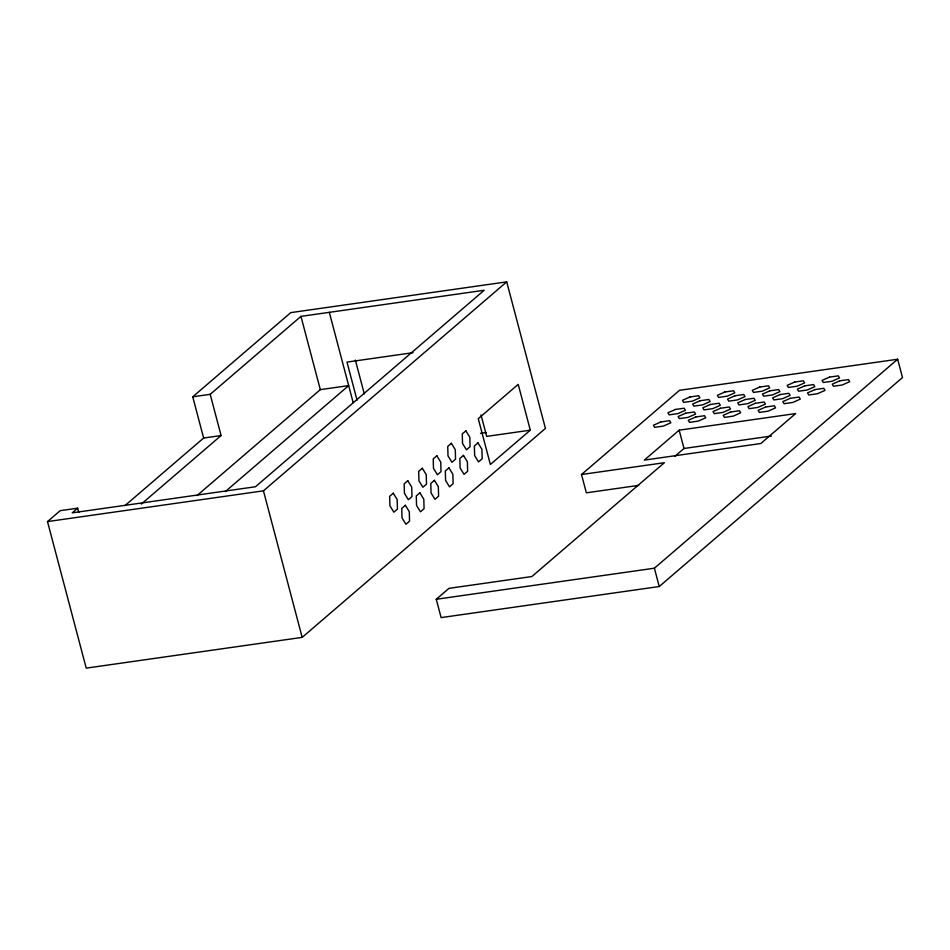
<?xml version="1.0" encoding="UTF-8"?>
<svg xmlns="http://www.w3.org/2000/svg" width="950" height="950" viewBox="0 0 950 950"><rect width="100%" height="100%" fill="white"/><g stroke="black" fill="none" stroke-linecap="round" stroke-linejoin="round"><path stroke-width="1.43" d="M125.02 505.566L203.632 438.033L192.743 396.815L290.771 312.621L506.718 281.865L545.431 428.414L302.171 637.379L86.224 668.135L47.5 521.586L60.218 510.661L77.674 508.179L78.791 512.442M77.674 508.179L72.224 512.857L255.455 486.756L484.179 290.272L300.96 316.374L210.199 394.333L192.743 396.815M141.348 504.046L221.089 435.551L210.199 394.333M196.982 495.591L320.316 389.642L348.674 385.605L225.376 491.53M47.5 521.586L263.447 490.829L506.718 281.865M530.314 430.172L490.366 464.479L478.266 418.677L518.213 384.37L530.314 430.172L486.685 436.383L481.009 414.912M581.507 474.513L679.535 390.308L897.655 359.242L902.5 377.566L659.229 586.53L441.109 617.595L436.264 599.272L448.982 588.347L531.869 576.543L664.394 462.709L581.507 474.513L586.352 492.824L638.697 485.379M679.167 430.172L644.314 460.109L760.796 443.519L795.649 413.582L679.167 430.172L684 448.483L675.011 456.214M436.264 599.272L654.396 568.207L897.655 359.242M413.024 352.688L346.988 362.093L357.034 400.14M203.632 438.033L221.089 435.551M480.498 433.366L486.317 432.535M684 448.483L771.364 436.05M654.396 568.207L659.229 586.53M355.359 360.074L364.301 393.894M329.317 312.336L353.186 402.705M300.96 316.374L320.316 389.642M263.447 490.829L302.171 637.379M393.264 493.204L389.642 496.327L389.916 505.816L393.834 512.192L397.456 509.069L397.183 499.581L393.264 493.204M407.787 480.724L404.166 483.847L404.439 493.335L408.358 499.712L411.979 496.589L411.706 487.101L407.787 480.724M422.311 468.255L418.689 471.366L418.962 480.866L422.881 487.231L426.503 484.12L426.229 474.62L422.311 468.255M436.834 455.774L433.212 458.897L433.485 468.386L437.404 474.762L441.026 471.639L440.753 462.151L436.834 455.774M451.357 443.306L447.735 446.417L448.008 455.917L451.927 462.282L455.549 459.171L455.276 449.671L451.357 443.306M465.88 430.825L462.258 433.948L462.531 443.436L466.45 449.813L470.072 446.69L469.799 437.202L465.88 430.825M405.365 505.281L401.743 508.404L402.016 517.893L405.935 524.269L409.557 521.146L409.284 511.658L405.365 505.281M419.888 492.812L416.266 495.924L416.539 505.424L420.458 511.789L424.08 508.678L423.807 499.178L419.888 492.812M434.411 480.332L430.789 483.455L431.062 492.943L434.981 499.32L438.603 496.197L438.33 486.709L434.411 480.332M448.934 467.863L445.312 470.974L445.586 480.474L449.504 486.839L453.126 483.728L452.853 474.228L448.934 467.863M463.469 455.383L459.836 458.506L460.109 467.994L464.027 474.371L467.649 471.247L467.376 461.759L463.469 455.383M477.992 442.902L474.359 446.025L474.632 455.513L478.551 461.89L482.184 458.767L481.899 449.279L477.992 442.902M689.961 396.981L682.456 400.294L683.679 402.384L692.396 401.137L699.913 397.812L698.689 395.734L689.961 396.981M675.438 409.45L667.933 412.775L669.156 414.853L677.873 413.618L685.389 410.293L684.166 408.215L675.438 409.45M700.15 400.734L692.645 404.047L693.868 406.137L702.584 404.89L710.101 401.565L708.878 399.487L700.15 400.734M724.862 392.006L717.357 395.331L718.58 397.409L727.296 396.162L734.813 392.849L733.59 390.759L724.862 392.006M660.915 421.931L653.41 425.256L654.633 427.334L663.349 426.087L670.866 422.762L669.643 420.684L660.915 421.931M685.627 413.202L678.122 416.527L679.345 418.606L688.061 417.371L695.578 414.046L694.355 411.968L685.627 413.202M710.339 404.486L702.834 407.799L704.057 409.889L712.773 408.642L720.29 405.317L719.067 403.239L710.339 404.486M735.051 395.758L727.546 399.083L728.769 401.161L737.485 399.914L745.002 396.601L743.779 394.511L735.051 395.758M759.762 387.042L752.258 390.355L753.481 392.433L762.197 391.198L769.714 387.873L768.491 385.795L759.762 387.042M695.816 416.955L688.311 420.28L689.534 422.358L698.25 421.123L705.767 417.798L704.544 415.72L695.816 416.955M720.528 408.239L713.023 411.552L714.246 413.642L722.962 412.395L730.479 409.07L729.256 406.992L720.528 408.239M745.239 399.511L737.734 402.836L738.957 404.914L747.674 403.667L755.191 400.354L753.967 398.264L745.239 399.511M769.951 390.794L762.446 394.108L763.669 396.186L772.386 394.951L779.903 391.626L778.679 389.548L769.951 390.794M794.663 382.066L787.158 385.391L788.381 387.469L797.097 386.223L804.614 382.897L803.391 380.819L794.663 382.066M730.716 411.991L723.211 415.304L724.434 417.394L733.151 416.147L740.668 412.822L739.444 410.744L730.716 411.991M755.428 403.263L747.923 406.588L749.146 408.666L757.863 407.419L765.379 404.106L764.156 402.016L755.428 403.263M780.14 394.547L772.635 397.86L773.858 399.938L782.574 398.703L790.091 395.378L788.868 393.3L780.14 394.547M804.852 385.819L797.347 389.144L798.57 391.222L807.286 389.975L814.803 386.65L813.58 384.572L804.852 385.819M829.564 377.091L822.059 380.416L823.282 382.494L831.998 381.259L839.515 377.934L838.292 375.856L829.564 377.091M765.617 407.016L758.112 410.341L759.335 412.419L768.051 411.172L775.568 407.859L774.345 405.769L765.617 407.016M790.329 398.299L782.824 401.613L784.047 403.691L792.763 402.456L800.28 399.131L799.057 397.053L790.329 398.299M815.041 389.571L807.536 392.896L808.759 394.974L817.475 393.728L824.992 390.402L823.769 388.324L815.041 389.571M839.752 380.843L832.248 384.168L833.471 386.246L842.187 385.011L849.704 381.686L848.481 379.608L839.752 380.843"/></g></svg>
